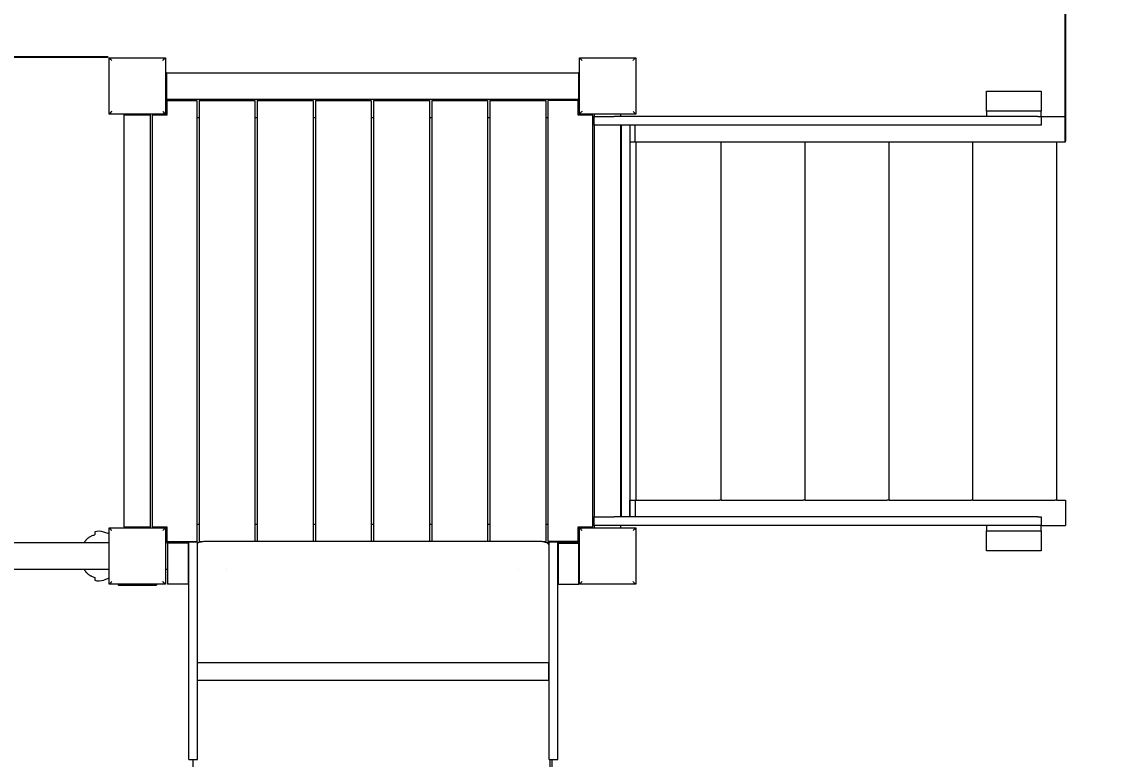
# Model space of a CAD drawing. Extents: x -5389 to 3365, y -5046 to 3378.
# Drawn here: x -597 to 1237, y -746 to 509 of the extents above; entities that cross this region are included whole.
import ezdxf

# ---------------------------------------------------------------- set-up
doc = ezdxf.new("R2010")
doc.units = 0
doc.header["$LTSCALE"] = 5
doc.header["$PDMODE"] = 33
doc.header["$PDSIZE"] = 20
doc.linetypes.add('HIDDEN', pattern=[0.375, 0.25, -0.125])
doc.layers.get('Defpoints').update_dxf_attribs({"linetype": 'CONTINUOUS'})
for name, color, linetype in [('LCPROD_FALLINGSPACE', 63, 'HIDDEN'), ('Lg_area', 4, 'CONTINUOUS'), ('Lg_dim', 7, 'CONTINUOUS'), ('Lg_prod', 40, 'CONTINUOUS')]:
    doc.layers.add(name, color=color, linetype=linetype)
doc.styles.add('LG1', font='arial.ttf', dxfattribs={"height": 185})
doc.styles.get("Standard").update_dxf_attribs({"font": 'SIMPLEX'})
doc.dimstyles.new('LG_DIM', dxfattribs={"dimtxt": 2.5, "dimasz": 2.5, "dimexe": 1.25, "dimexo": 0.625, "dimtad": 1, "dimdec": 4, "dimdsep": 46, "dimlunit": 6, "dimtxsty": 'STANDARD', "dimcen": 2.5, "dimadec": 0, "dimazin": 0, "dimtfac": 1, "dimtdec": 4, "dimtmove": 0, "dimatfit": 3, "dimfxl": 1, "dimtolj": 1, "dimtzin": 0, "dimarcsym": 0})

# ---------------------------------------------------------------- blocks, each defined once
blk = doc.blocks.new('*D4')
at = {"layer": 'Defpoints', "color": 0, "transparency": 16777216}
for p in [(421.5, 1922.5), (304.8, -4330.4), (3084.9, -4330.4)]:
    blk.add_point(p, dxfattribs=at)
at = {"layer": 'Lg_dim', "color": 0, "lineweight": -2, "transparency": 16777216}
for p, q in [((422.5, 1922.5), (3134.9, 1922.5)), ((3084.9, 1802.5), (3084.9, -1059.5)), ((3084.9, -4210.4), (3084.9, -1348.4)), ((305.8, -4330.4), (3134.9, -4330.4))]:
    blk.add_line(p, q, dxfattribs=at)
at = {"layer": 'Lg_dim', "color": 0, "transparency": 16777216}
for points in [[(3064.9, 1802.5), (3104.9, 1802.5), (3084.9, 1922.5)], [(3064.9, -4210.4), (3104.9, -4210.4), (3084.9, -4330.4)]]:
    blk.add_solid(points, dxfattribs=at)
at = {"layer": 'Lg_dim', "color": 4, "transparency": 16777216, "insert": (3084.9, -1204), "char_height": 185, "attachment_point": 5, "style": 'LG1'}
blk.add_mtext('\\A1;6250', dxfattribs=at)
blk = doc.blocks.new('*D5')
at = {"layer": 'Defpoints', "color": 0, "transparency": 16777216}
for p in [(2090.5, -400), (-4252.5, -415.2), (-4252.5, -4924.6)]:
    blk.add_point(p, dxfattribs=at)
at = {"layer": 'Lg_dim', "color": 0, "lineweight": -2, "transparency": 16777216}
for p, q in [((2090.5, -401), (2090.5, -4974.6)), ((-4252.5, -416.2), (-4252.5, -4974.6)), ((-4132.5, -4924.6), (-1540.5, -4924.6)), ((1970.5, -4924.6), (-887.7, -4924.6))]:
    blk.add_line(p, q, dxfattribs=at)
at = {"layer": 'Lg_dim', "color": 0, "transparency": 16777216}
for points in [[(-4132.5, -4904.6), (-4132.5, -4944.6), (-4252.5, -4924.6)], [(1970.5, -4904.6), (1970.5, -4944.6), (2090.5, -4924.6)]]:
    blk.add_solid(points, dxfattribs=at)
at = {"layer": 'Lg_dim', "color": 4, "transparency": 16777216, "insert": (-1214.1, -4924.6), "char_height": 185, "attachment_point": 5, "style": 'LG1'}
blk.add_mtext('\\A1;6340', dxfattribs=at)
blk = doc.blocks.new('*D6')
at = {"layer": 'Defpoints', "color": 0, "transparency": 16777216}
for p in [(-5109.2, 448.8), (-448.8, 448.8), (-286.8, -2447.3)]:
    blk.add_point(p, dxfattribs=at)
at = {"layer": 'Lg_dim', "color": 0, "lineweight": -2, "transparency": 16777216}
for p, q in [((-449.8, 448.8), (-5159.2, 448.8)), ((-5109.2, 328.8), (-5109.2, -854.8)), ((-5109.2, -2327.3), (-5109.2, -1143.7)), ((-287.8, -2447.3), (-5159.2, -2447.3))]:
    blk.add_line(p, q, dxfattribs=at)
at = {"layer": 'Lg_dim', "color": 0, "transparency": 16777216}
for points in [[(-5129.2, 328.8), (-5089.2, 328.8), (-5109.2, 448.8)], [(-5129.2, -2327.3), (-5089.2, -2327.3), (-5109.2, -2447.3)]]:
    blk.add_solid(points, dxfattribs=at)
at = {"layer": 'Lg_dim', "color": 4, "transparency": 16777216, "insert": (-5109.2, -999.3), "char_height": 185, "attachment_point": 5, "style": 'LG1'}
blk.add_mtext('\\A1;2900', dxfattribs=at)
blk = doc.blocks.new('*D7')
at = {"layer": 'Defpoints', "color": 0, "transparency": 16777216}
for p in [(1178.9, 2224.3), (1178.9, 305), (-2849.3, -381)]:
    blk.add_point(p, dxfattribs=at)
at = {"layer": 'Lg_dim', "color": 0, "lineweight": -2, "transparency": 16777216}
for p, q in [((-2849.3, -380), (-2849.3, 2274.3)), ((1178.9, 306), (1178.9, 2274.3)), ((-2729.3, 2224.3), (-1164.8, 2224.3)), ((1058.9, 2224.3), (-505.6, 2224.3))]:
    blk.add_line(p, q, dxfattribs=at)
at = {"layer": 'Lg_dim', "color": 0, "transparency": 16777216}
for points in [[(-2729.3, 2244.3), (-2729.3, 2204.3), (-2849.3, 2224.3)], [(1058.9, 2244.3), (1058.9, 2204.3), (1178.9, 2224.3)]]:
    blk.add_solid(points, dxfattribs=at)
at = {"layer": 'Lg_dim', "color": 4, "transparency": 16777216, "insert": (-835.2, 2224.3), "char_height": 185, "attachment_point": 5, "style": 'LG1'}
blk.add_mtext('\\A1;4030', dxfattribs=at)

msp = doc.modelspace()

# ---------------------------------------------------------------- linework, layer by layer
at = {"layer": 'LCPROD_FALLINGSPACE', "linetype": 'Continuous', "lineweight": 0}
msp.add_arc((1164.5, 400), 1500, 0, 90, dxfattribs=at)
at = {"layer": 'Lg_area', "linetype": 'Continuous', "lineweight": 0}
msp.add_arc((590.5, 400), 1500, 0, 85.6683, dxfattribs=at)
at = {"layer": 'Lg_prod', "linetype": 'Continuous', "lineweight": 0}
for p, q in [((-448, 352), (-448, 448)), ((-448, 448), (-352, 448)), ((-352, 448), (-352, 352)), ((352, 352), (352, 448)), ((352, 448), (448, 448)), ((448, 448), (448, 352)), ((-350.5, 422.5), (-352, 422.5)), ((-352, 422.5), (-352, 377.5)), ((-350.5, 422.5), (350.5, 422.5)), ((-350.5, 422.5), (-350.5, 377.5)), ((352, 422.5), (350.5, 422.5)), ((350.5, 422.5), (350.5, 377.5)), ((352, 377.5), (352, 422.5)), ((1044.9, 357), (1044.9, 391)), ((1044.9, 391), (1137.9, 391)), ((1137.9, 391), (1137.9, 357)), ((-352, 377.5), (-350.5, 377.5)), ((-351, 350), (-351, 377.5)), ((-350.5, 377.5), (350.5, 377.5)), ((-350, 375), (-350, 350)), ((-350, 375), (-299, 375)), ((-299, 375), (-299, -375)), ((-295, 375), (-200, 375)), ((-295, 375), (-295, -375)), ((-200, 375), (-200, -374.4)), ((-196, 375), (-101, 375)), ((-196, 375), (-196, -374.4)), ((-101, 375), (-101, -374.4)), ((-97, 375), (-2, 375)), ((-97, 375), (-97, -374.4)), ((-2, 375), (-2, -374.4)), ((2, 375), (97, 375)), ((2, 375), (2, -374.4)), ((97, 375), (97, -374.4)), ((101, 375), (196, 375)), ((101, 375), (101, -374.4)), ((196, 375), (196, -374.4)), ((200, 375), (295, 375)), ((200, 375), (200, -374.4)), ((295, 375), (295, -375)), ((299, -375), (299, 375)), ((350, 375), (299, 375)), ((350, 350), (350, 375)), ((350.5, 377.5), (352, 377.5)), ((351, 350), (351, 377.5)), ((-352, 352), (-448, 352)), ((-422.5, 352), (-422.5, 350.5)), ((-377.5, 352), (-422.5, 352)), ((-422.5, -350.5), (-422.5, 350.5)), ((-422.5, 350.5), (-377.5, 350.5)), ((-377.5, 350.5), (-377.5, 352)), ((-377.5, -350.5), (-377.5, 350.5)), ((-375, 350), (-375, -350)), ((-350, 350), (-375, 350)), ((375, 350), (350, 350)), ((448, 352), (352, 352)), ((375, -350), (375, 350)), ((377.5, 352), (377.5, 348)), ((422.5, 352), (377.5, 352)), ((422.5, 348), (422.5, 352)), ((1137.9, 357), (1044.9, 357)), ((1044.9, 357), (1044.9, 348)), ((1137.9, 348), (1137.9, 357)), ((-295, 345.6), (-299, 345.6)), ((-196, 345.6), (-200, 345.6)), ((-97, 345.6), (-101, 345.6)), ((2, 345.6), (-2, 345.6)), ((101, 345.6), (97, 345.6)), ((200, 345.6), (196, 345.6)), ((299, 345.6), (295, 345.6)), ((377.5, 333), (377.5, 348)), ((377.5, 348), (383.2, 348)), ((377.5, 333), (377.5, -333)), ((383.2, 333), (377.5, 333)), ((383.2, 348), (411.5, 348)), ((411.5, 333), (383.2, 333)), ((1131.9, 348), (411.5, 348)), ((1131.9, 333), (411.5, 333)), ((422.5, -333), (422.5, 333)), ((423, 333), (423, -333)), ((438, 333), (438, 305)), ((438, 333), (438, -333)), ((446.8, 305), (446.8, 333)), ((1131.9, 348), (1137.8, 348)), ((1137.9, 333), (1131.9, 333)), ((1137.8, 348), (1137.9, 348)), ((1137.9, 348), (1178.9, 348)), ((1137.9, 348), (1137.9, 333)), ((1178.9, 305), (1178.9, 348)), ((423, 305), (422.5, 305)), ((438, 305), (446.8, 305)), ((446.8, 305), (590.2, 305)), ((448.5, -305), (448.5, 305)), ((590.2, 305), (593.5, 305)), ((593.5, 305), (733, 305)), ((593.5, -305), (593.5, 305)), ((733, 305), (736.2, 305)), ((736.2, 305), (875.7, 305)), ((736.2, -305), (736.2, 305)), ((875.7, 305), (878.9, 305)), ((878.9, 305), (1018.4, 305)), ((878.9, -305), (878.9, 305)), ((1018.4, 305), (1021.7, 305)), ((1021.7, 305), (1161.1, 305)), ((1021.7, -305), (1021.7, 305)), ((1161.1, 305), (1164.4, 305)), ((1164.4, 305), (1178.9, 305)), ((1164.4, -305), (1164.4, 305)), ((423, -305), (422.5, -305)), ((438, -333), (438, -305)), ((438, -305), (446.8, -305)), ((446.8, -305), (590.2, -305)), ((446.8, -305), (446.8, -333)), ((593.5, -305), (590.2, -305)), ((593.5, -305), (733, -305)), ((736.2, -305), (733, -305)), ((736.2, -305), (875.7, -305)), ((878.9, -305), (875.7, -305)), ((878.9, -305), (1018.4, -305)), ((1021.7, -305), (1018.4, -305)), ((1021.7, -305), (1161.1, -305)), ((1164.4, -305), (1161.1, -305)), ((1164.4, -305), (1178.9, -305)), ((1178.9, -305), (1178.9, -348)), ((-299, -345.6), (-295, -345.6)), ((-200, -345.6), (-196, -345.6)), ((-101, -345.6), (-97, -345.6)), ((-2, -345.6), (2, -345.6)), ((97, -345.6), (101, -345.6)), ((196, -345.6), (200, -345.6)), ((295, -345.6), (299, -345.6)), ((377.5, -348), (377.5, -333)), ((377.5, -333), (383.2, -333)), ((377.5, -348), (377.5, -352)), ((383.2, -348), (377.5, -348)), ((383.2, -333), (411.5, -333)), ((411.5, -348), (383.2, -348)), ((1131.9, -333), (411.5, -333)), ((1131.9, -348), (411.5, -348)), ((422.5, -352), (422.5, -348)), ((1044.9, -348), (1044.9, -357)), ((1131.9, -333), (1137.9, -333)), ((1137.8, -348), (1131.9, -348)), ((1137.9, -348), (1137.8, -348)), ((1137.9, -333), (1137.9, -348)), ((1137.9, -348), (1178.9, -348)), ((1137.9, -357), (1137.9, -348)), ((-472.5, -358.8), (-472.5, -363.8)), ((-448, -362.3), (-457, -359.2)), ((-448, -448), (-448, -352)), ((-448, -352), (-352, -352)), ((-422.5, -350.5), (-422.5, -352)), ((-422.5, -350.5), (-377.5, -350.5)), ((-422.5, -352), (-377.5, -352)), ((-377.5, -352), (-377.5, -350.5)), ((-375, -350), (-350, -350)), ((-352, -352), (-352, -448)), ((-351, -350), (-351, -377.5)), ((-350, -350), (-350, -375)), ((350, -350), (375, -350)), ((350, -375), (350, -350)), ((351, -350), (351, -377.5)), ((352, -448), (352, -352)), ((352, -352), (448, -352)), ((377.5, -352), (422.5, -352)), ((448, -352), (448, -448)), ((1044.9, -357), (1137.9, -357)), ((1044.9, -391), (1044.9, -357)), ((1137.9, -357), (1137.9, -391)), ((-448, -377.5), (-2752, -377.5)), ((-448, -422.5), (-448, -377.5)), ((-312.4, -377.5), (-352, -377.5)), ((-352, -377.5), (-352, -422.5)), ((-350, -375), (-299, -375)), ((-348.7, -377.9), (-348.7, -447.9)), ((-313.7, -377.9), (-348.7, -377.9)), ((-313.7, -377.9), (-313.7, -447.9)), ((-312.4, -391), (-312.4, -376)), ((-312.4, -376), (-297.4, -376)), ((-297.4, -391), (-297.4, -376)), ((-297.2, -377.5), (-297.4, -377.5)), ((-295, -375), (-288.6, -375)), ((-280, -374.4), (280, -374.4)), ((288.6, -375), (295, -375)), ((300.5, -377.5), (297.2, -377.5)), ((350, -375), (299, -375)), ((300, -381.6), (300, -423)), ((300.5, -391), (300.5, -376)), ((300.5, -376), (315.5, -376)), ((315.5, -391), (315.5, -376)), ((352, -377.5), (315.5, -377.5)), ((316.3, -447.9), (316.3, -377.9)), ((316.3, -377.9), (351.3, -377.9)), ((351.3, -447.9), (351.3, -377.9)), ((352, -422.5), (352, -377.5)), ((-312.4, -686), (-312.4, -391)), ((-297.4, -686), (-297.4, -391)), ((300.5, -686), (300.5, -391)), ((315.5, -686), (315.5, -391)), ((1137.9, -391), (1044.9, -391)), ((-2752, -422.5), (-448, -422.5)), ((-472.5, -436.2), (-472.5, -441.2)), ((-448, -437.7), (-457, -440.8)), ((-352, -422.5), (-348.7, -422.5)), ((-313.7, -422.5), (-312.4, -422.5)), ((-248.3, -422.5), (-248.3, -422.5)), ((248.3, -422.5), (248.3, -422.5)), ((300, -422.5), (300.5, -422.5)), ((300, -423), (300, -469)), ((315.5, -422.5), (316.3, -422.5)), ((351.3, -422.5), (352, -422.5)), ((-352, -448), (-448, -448)), ((-432.5, -448), (-432.5, -449.5)), ((-432.5, -449.5), (-367.5, -449.5)), ((-367.5, -448), (-367.5, -449.5)), ((-313.7, -447.9), (-348.7, -447.9)), ((316.3, -447.9), (351.3, -447.9)), ((448, -448), (352, -448)), ((-297.4, -580.9), (300.3, -580.9)), ((300.3, -610.9), (300.3, -580.9)), ((-297.4, -610.9), (300.3, -610.9)), ((-312.4, -746), (-312.4, -686)), ((-297.4, -746), (-297.4, -686)), ((300.5, -746), (300.5, -686)), ((315.5, -746), (315.5, -686)), ((-312.4, -746), (-297.4, -746)), ((300.5, -746), (315.5, -746))]:
    msp.add_line(p, q, dxfattribs=at)
for centre, start, end in [((-465.4, -383.8), 71, 105.7753), ((-465.4, -416.2), 254.2247, 289)]:
    msp.add_arc(centre, 26, start, end, dxfattribs=at)
for centre, major_axis, start_param, end_param in [((-426.6, -387.7), (66.8, 11.6), 2.659657, 2.685459), ((-426.6, -412.3), (-66.8, 11.6), 0.456134, 0.481936)]:
    msp.add_ellipse(centre, major_axis=major_axis, ratio=0.701836, start_param=start_param, end_param=end_param, dxfattribs=at)
for points, knots in [([(-443.4, 443.4), (-443.4, 443.4), (-443.4, 443.4), (-443.9, 443.9), (-444.5, 444.5), (-446.1, 446.1), (-446.9, 446.9), (-447.8, 447.8), (-448, 448), (-448, 448)], [-0.054665, -0.054665, -0.054665, -0.054665, 0, 0, 2.886993, 2.886993, 9.76026, 9.76026, 14.748006, 14.748006, 14.748006, 14.748006]), ([(-356.6, 443.4), (-356.6, 443.4), (-356.6, 443.4), (-356.1, 443.9), (-355.5, 444.5), (-353.9, 446.1), (-353.1, 446.9), (-352.2, 447.8), (-352, 448), (-352, 448)], [-0.054665, -0.054665, -0.054665, -0.054665, 0, 0, 2.886993, 2.886993, 9.76026, 9.76026, 14.748006, 14.748006, 14.748006, 14.748006]), ([(356.6, 443.4), (356.6, 443.4), (356.6, 443.4), (356.1, 443.9), (355.5, 444.5), (353.9, 446.1), (353.1, 446.9), (352.2, 447.8), (352, 448), (352, 448)], [-0.054665, -0.054665, -0.054665, -0.054665, 0, 0, 2.886993, 2.886993, 9.76026, 9.76026, 14.748006, 14.748006, 14.748006, 14.748006]), ([(443.4, 443.4), (443.4, 443.4), (443.4, 443.4), (443.9, 443.9), (444.5, 444.5), (446.1, 446.1), (446.9, 446.9), (447.8, 447.8), (448, 448), (448, 448)], [-0.054665, -0.054665, -0.054665, -0.054665, 0, 0, 2.886993, 2.886993, 9.76026, 9.76026, 14.748006, 14.748006, 14.748006, 14.748006]), ([(-443.4, 356.6), (-443.4, 356.6), (-443.4, 356.6), (-443.9, 356.1), (-444.5, 355.5), (-446.1, 353.9), (-446.9, 353.1), (-447.8, 352.2), (-448, 352), (-448, 352)], [-0.054665, -0.054665, -0.054665, -0.054665, 0, 0, 2.886993, 2.886993, 9.76026, 9.76026, 14.748006, 14.748006, 14.748006, 14.748006]), ([(-352, 352), (-352, 352), (-352.2, 352.2), (-353.1, 353.1), (-353.9, 353.9), (-355.5, 355.5), (-356.1, 356.1), (-356.6, 356.6), (-356.6, 356.6), (-356.6, 356.6)], [20.558259, 20.558259, 20.558259, 20.558259, 24.227592, 24.227592, 29.284044, 29.284044, 31.407917, 31.407917, 31.448132, 31.448132, 31.448132, 31.448132]), ([(356.6, 356.6), (356.6, 356.6), (356.6, 356.6), (356.1, 356.1), (355.5, 355.5), (353.9, 353.9), (353.1, 353.1), (352.2, 352.2), (352, 352), (352, 352)], [-0.054665, -0.054665, -0.054665, -0.054665, 0, 0, 2.886993, 2.886993, 9.76026, 9.76026, 14.748006, 14.748006, 14.748006, 14.748006]), ([(448, 352), (448, 352), (447.8, 352.2), (446.9, 353.1), (446.1, 353.9), (444.5, 355.5), (443.9, 356.1), (443.4, 356.6), (443.4, 356.6), (443.4, 356.6)], [20.558259, 20.558259, 20.558259, 20.558259, 24.227592, 24.227592, 29.284044, 29.284044, 31.407917, 31.407917, 31.448132, 31.448132, 31.448132, 31.448132]), ([(-489.6, -376.3), (-488.9, -374.9), (-488, -373.5), (-486.6, -372), (-486.3, -371.6), (-485.7, -371), (-485.4, -370.7), (-484.4, -369.8), (-483.7, -369.2), (-482.2, -368.2), (-481.4, -367.7), (-480.2, -366.9), (-479.8, -366.7), (-479, -366.3), (-478.5, -366), (-476.3, -365), (-474.5, -364.3), (-472.5, -363.8)], [0.00000056, 0.00000056, 0.00000056, 0.00000056, 0.00599976, 0.00599976, 0.00749957, 0.00749957, 0.00899937, 0.00899937, 0.01199897, 0.01199897, 0.01499857, 0.01499857, 0.01649837, 0.01649837, 0.01799817, 0.01799817, 0.02399737, 0.02399737, 0.02399737, 0.02399737]), ([(-443.4, -356.6), (-443.4, -356.6), (-443.4, -356.6), (-443.9, -356.1), (-444.5, -355.5), (-446.1, -353.9), (-446.9, -353.1), (-447.8, -352.2), (-448, -352), (-448, -352)], [-0.054665, -0.054665, -0.054665, -0.054665, 0, 0, 2.886993, 2.886993, 9.76026, 9.76026, 14.748006, 14.748006, 14.748006, 14.748006]), ([(-356.6, -356.6), (-356.6, -356.6), (-356.6, -356.6), (-356.1, -356.1), (-355.5, -355.5), (-353.9, -353.9), (-353.1, -353.1), (-352.2, -352.2), (-352, -352), (-352, -352)], [-0.054665, -0.054665, -0.054665, -0.054665, 0, 0, 2.886993, 2.886993, 9.76026, 9.76026, 14.748006, 14.748006, 14.748006, 14.748006]), ([(356.6, -356.6), (356.6, -356.6), (356.6, -356.6), (356.1, -356.1), (355.5, -355.5), (353.9, -353.9), (353.1, -353.1), (352.2, -352.2), (352, -352), (352, -352)], [-0.054665, -0.054665, -0.054665, -0.054665, 0, 0, 2.886993, 2.886993, 9.76026, 9.76026, 14.748006, 14.748006, 14.748006, 14.748006]), ([(443.4, -356.6), (443.4, -356.6), (443.4, -356.6), (443.9, -356.1), (444.5, -355.5), (446.1, -353.9), (446.9, -353.1), (447.8, -352.2), (448, -352), (448, -352)], [-0.054665, -0.054665, -0.054665, -0.054665, 0, 0, 2.886993, 2.886993, 9.76026, 9.76026, 14.748006, 14.748006, 14.748006, 14.748006]), ([(-486.7, -372.1), (-486.7, -372.1), (-486.8, -372.2), (-488, -373.5), (-488.9, -374.9), (-489.6, -376.3)], [0.017683201, 0.017683201, 0.017683201, 0.017683201, 0.018003575, 0.018003575, 0.024004698, 0.024004698, 0.024004698, 0.024004698]), ([(-487.4, -372.9), (-487.2, -372.7), (-487, -372.5), (-486.6, -372), (-486.3, -371.6), (-485.7, -371), (-485.4, -370.7), (-484.9, -370.3), (-484.7, -370.1), (-484.5, -370)], [0.00495113, 0.00495113, 0.00495113, 0.00495113, 0.005999765, 0.005999765, 0.007499565, 0.007499565, 0.008999366, 0.008999366, 0.009725422, 0.009725422, 0.009725422, 0.009725422]), ([(-487.4, -372.9), (-487.2, -372.7), (-487, -372.5), (-486.6, -372), (-486.3, -371.6), (-485.7, -371), (-485.4, -370.7), (-484.9, -370.3), (-484.7, -370.1), (-484.5, -370)], [0.00495113, 0.00495113, 0.00495113, 0.00495113, 0.005999765, 0.005999765, 0.007499565, 0.007499565, 0.008999366, 0.008999366, 0.009725422, 0.009725422, 0.009725422, 0.009725422]), ([(-487.4, -372.9), (-487.2, -372.7), (-487, -372.5), (-486.6, -372), (-486.3, -371.6), (-485.7, -371), (-485.4, -370.7), (-484.9, -370.3), (-484.7, -370.1), (-484.5, -370)], [0.00495113, 0.00495113, 0.00495113, 0.00495113, 0.005999765, 0.005999765, 0.007499565, 0.007499565, 0.008999366, 0.008999366, 0.009725422, 0.009725422, 0.009725422, 0.009725422]), ([(-487.4, -372.9), (-487.2, -372.7), (-487, -372.5), (-486.6, -372), (-486.3, -371.6), (-485.7, -371), (-485.4, -370.7), (-484.9, -370.3), (-484.7, -370.1), (-484.5, -370)], [0.00495113, 0.00495113, 0.00495113, 0.00495113, 0.005999765, 0.005999765, 0.007499565, 0.007499565, 0.008999366, 0.008999366, 0.009725422, 0.009725422, 0.009725422, 0.009725422]), ([(-297.4, -377.7), (-297.3, -377.6), (-297.3, -377.5), (-296.4, -377.1), (-295.6, -376.7), (-293.8, -376.1), (-292.7, -375.8), (-290.5, -375.3), (-289.3, -375.1), (-286.8, -374.8), (-285.6, -374.6), (-283, -374.5), (-281.7, -374.4), (-280.3, -374.4), (-280.1, -374.4), (-280, -374.4)], [8.414848, 8.414848, 8.414848, 8.414848, 8.990734, 8.990734, 13.24244, 13.24244, 17.674197, 17.674197, 21.832032, 21.832032, 25.820137, 25.820137, 29.721296, 29.721296, 30.126345, 30.126345, 30.126345, 30.126345]), ([(280, -374.4), (281.3, -374.4), (282.6, -374.5), (285.1, -374.6), (286.3, -374.7), (288.7, -375), (289.8, -375.2), (291.9, -375.6), (292.9, -375.8), (294.8, -376.4), (295.6, -376.7), (297.2, -377.5), (297.9, -377.9), (299.1, -379), (299.6, -379.7), (299.9, -380.9), (300, -381.2), (300, -381.6)], [0, 0, 0, 0, 3.823757, 3.823757, 7.68223, 7.68223, 11.574071, 11.574071, 15.539423, 15.539423, 19.637649, 19.637649, 23.972292, 23.972292, 28.363196, 28.363196, 30.119863, 30.119863, 30.119863, 30.119863]), ([(-486.7, -427.9), (-486.7, -427.9), (-486.8, -427.8), (-488, -426.5), (-488.9, -425.1), (-489.6, -423.7)], [0.017683201, 0.017683201, 0.017683201, 0.017683201, 0.018003575, 0.018003575, 0.024004698, 0.024004698, 0.024004698, 0.024004698]), ([(-489.6, -423.7), (-488.9, -425.1), (-488, -426.5), (-486.6, -428), (-486.3, -428.4), (-485.7, -429), (-485.4, -429.3), (-484.4, -430.2), (-483.7, -430.8), (-482.2, -431.8), (-481.4, -432.3), (-480.2, -433.1), (-479.8, -433.3), (-479, -433.7), (-478.5, -434), (-476.3, -435), (-474.5, -435.7), (-472.5, -436.2)], [0.00000056, 0.00000056, 0.00000056, 0.00000056, 0.00599976, 0.00599976, 0.00749957, 0.00749957, 0.00899937, 0.00899937, 0.01199897, 0.01199897, 0.01499857, 0.01499857, 0.01649837, 0.01649837, 0.01799817, 0.01799817, 0.02399737, 0.02399737, 0.02399737, 0.02399737]), ([(-487.4, -427.1), (-487.2, -427.3), (-487, -427.5), (-486.6, -428), (-486.3, -428.4), (-485.7, -429), (-485.4, -429.3), (-484.9, -429.7), (-484.7, -429.9), (-484.5, -430)], [0.00495113, 0.00495113, 0.00495113, 0.00495113, 0.005999765, 0.005999765, 0.007499565, 0.007499565, 0.008999366, 0.008999366, 0.009725422, 0.009725422, 0.009725422, 0.009725422]), ([(-487.4, -427.1), (-487.2, -427.3), (-487, -427.5), (-486.6, -428), (-486.3, -428.4), (-485.7, -429), (-485.4, -429.3), (-484.9, -429.7), (-484.7, -429.9), (-484.5, -430)], [0.00495113, 0.00495113, 0.00495113, 0.00495113, 0.005999765, 0.005999765, 0.007499565, 0.007499565, 0.008999366, 0.008999366, 0.009725422, 0.009725422, 0.009725422, 0.009725422]), ([(-487.4, -427.1), (-487.2, -427.3), (-487, -427.5), (-486.6, -428), (-486.3, -428.4), (-485.7, -429), (-485.4, -429.3), (-484.9, -429.7), (-484.7, -429.9), (-484.5, -430)], [0.00495113, 0.00495113, 0.00495113, 0.00495113, 0.005999765, 0.005999765, 0.007499565, 0.007499565, 0.008999366, 0.008999366, 0.009725422, 0.009725422, 0.009725422, 0.009725422]), ([(-487.4, -427.1), (-487.2, -427.3), (-487, -427.5), (-486.6, -428), (-486.3, -428.4), (-485.7, -429), (-485.4, -429.3), (-484.9, -429.7), (-484.7, -429.9), (-484.5, -430)], [0.00495113, 0.00495113, 0.00495113, 0.00495113, 0.005999765, 0.005999765, 0.007499565, 0.007499565, 0.008999366, 0.008999366, 0.009725422, 0.009725422, 0.009725422, 0.009725422]), ([(-443.4, -443.4), (-443.4, -443.4), (-443.4, -443.4), (-443.9, -443.9), (-444.5, -444.5), (-446.1, -446.1), (-446.9, -446.9), (-447.8, -447.8), (-448, -448), (-448, -448)], [-0.054665, -0.054665, -0.054665, -0.054665, 0, 0, 2.886993, 2.886993, 9.76026, 9.76026, 14.748006, 14.748006, 14.748006, 14.748006]), ([(-352, -448), (-352, -448), (-352.2, -447.8), (-353.1, -446.9), (-353.9, -446.1), (-355.5, -444.5), (-356.1, -443.9), (-356.6, -443.4), (-356.6, -443.4), (-356.6, -443.4)], [20.558259, 20.558259, 20.558259, 20.558259, 24.227592, 24.227592, 29.284044, 29.284044, 31.407917, 31.407917, 31.448132, 31.448132, 31.448132, 31.448132]), ([(356.6, -443.4), (356.6, -443.4), (356.6, -443.4), (356.1, -443.9), (355.5, -444.5), (353.9, -446.1), (353.1, -446.9), (352.2, -447.8), (352, -448), (352, -448)], [-0.054665, -0.054665, -0.054665, -0.054665, 0, 0, 2.886993, 2.886993, 9.76026, 9.76026, 14.748006, 14.748006, 14.748006, 14.748006]), ([(448, -448), (448, -448), (447.8, -447.8), (446.9, -446.9), (446.1, -446.1), (444.5, -444.5), (443.9, -443.9), (443.4, -443.4), (443.4, -443.4), (443.4, -443.4)], [20.558259, 20.558259, 20.558259, 20.558259, 24.227592, 24.227592, 29.284044, 29.284044, 31.407917, 31.407917, 31.448132, 31.448132, 31.448132, 31.448132]), ([(300, -612.1), (300, -612.4), (300, -612.8), (300.1, -613.5), (300.2, -613.8), (300.3, -614.5), (300.4, -614.9), (300.5, -615.2)], [0, 0, 0, 0, 1.076051, 1.076051, 2.139707, 2.139707, 3.173736, 3.173736, 3.173736, 3.173736]), ([(-304.9, -923.1), (-304.9, -920.5), (-304.9, -917.9), (-304.9, -910.7), (-304.9, -906.1), (-304.9, -896.9), (-304.9, -892.4), (-304.9, -883.3), (-304.9, -878.6), (-304.9, -869.2), (-304.9, -864.4), (-304.9, -854.8), (-304.9, -849.9), (-304.9, -840), (-304.9, -835), (-304.9, -825), (-304.9, -819.9), (-304.9, -809.7), (-304.9, -804.5), (-305, -794.2), (-305, -789), (-305, -778.5), (-305, -773.3), (-305, -762.7), (-305, -757.4), (-305, -750.1), (-305, -748.1), (-305, -746)], [0, 0, 0, 0, 10.00077, 10.00077, 26.89382, 26.89382, 42.830355, 42.830355, 58.766504, 58.766504, 74.695157, 74.695157, 90.630031, 90.630031, 106.56902, 106.56902, 122.492103, 122.492103, 138.417758, 138.417758, 154.353704, 154.353704, 170.27988, 170.27988, 186.202567, 186.202567, 192.331574, 192.331574, 192.331574, 192.331574]), ([(302.3, -924.7), (302.3, -924.2), (302.3, -923.8), (302.3, -922.9), (302.3, -922.5), (302.3, -921.2), (302.3, -920.3), (302.3, -917.7), (302.3, -915.9), (302.3, -910.6), (302.3, -906.9), (302.3, -895.9), (302.3, -888.4), (302.4, -865.1), (302.4, -849), (302.4, -815.6), (302.4, -798.4), (302.4, -772.3), (302.4, -763.5), (302.4, -751.8), (302.4, -748.9), (302.4, -746)], [0, 0, 0, 0, 0.0016543, 0.0016543, 0.0033086, 0.0033086, 0.0066171, 0.0066171, 0.0132343, 0.0132343, 0.0264686, 0.0264686, 0.0529372, 0.0529372, 0.1058743, 0.1058743, 0.1588115, 0.1588115, 0.1852801, 0.1852801, 0.19402, 0.19402, 0.19402, 0.19402]), ([(305, -746), (305, -748.6), (305, -751.2), (305, -759.1), (305, -764.4), (305, -775), (305, -780.2), (305, -790.7), (305, -795.9), (304.9, -806.2), (304.9, -811.3), (304.9, -821.5), (304.9, -826.6), (304.9, -836.6), (304.9, -841.6), (304.9, -851.5), (304.9, -856.3), (304.9, -866), (304.9, -870.7), (304.9, -880.1), (304.9, -884.7), (304.9, -893.9), (304.9, -898.4), (304.9, -907.2), (304.9, -911.5), (304.9, -918.3), (304.9, -920.7), (304.9, -923.1)], [17.731225, 17.731225, 17.731225, 17.731225, 25.571564, 25.571564, 41.496307, 41.496307, 57.421735, 57.421735, 73.343115, 73.343115, 89.271284, 89.271284, 105.207085, 105.207085, 121.130486, 121.130486, 137.056031, 137.056031, 152.995535, 152.995535, 168.928811, 168.928811, 184.858794, 184.858794, 200.794607, 200.794607, 210.062978, 210.062978, 210.062978, 210.062978])]:
    msp.add_open_spline(points, degree=3, knots=knots, dxfattribs=at)
for points in [[(-481, -367.4), (-481, -367.4), (-480.9, -367.3), (-480.8, -367.3)], [(-481, -367.4), (-481, -367.4), (-480.9, -367.3), (-480.8, -367.3)], [(-481, -367.4), (-481, -367.4), (-480.9, -367.3), (-480.8, -367.3)], [(-481, -367.4), (-481, -367.4), (-480.9, -367.3), (-480.8, -367.3)], [(-481, -432.6), (-481, -432.6), (-480.9, -432.7), (-480.8, -432.7)], [(-481, -432.6), (-481, -432.6), (-480.9, -432.7), (-480.8, -432.7)], [(-481, -432.6), (-481, -432.6), (-480.9, -432.7), (-480.8, -432.7)], [(-481, -432.6), (-481, -432.6), (-480.9, -432.7), (-480.8, -432.7)], [(300, -469), (300, -506.3), (300, -543.6), (300, -580.9)], [(300, -610.9), (300, -619.5), (300, -628.1), (300, -636.7)]]:
    msp.add_open_spline(points, degree=3, dxfattribs=at)

# ---------------------------------------------------------------- dimensions: what is measured, and where the dimension line sits
at = {"layer": 'Lg_dim'}
dim = msp.add_linear_dim(base=(1178.9, 2224.3), p1=(-2849.3, -381), p2=(1178.9, 305), dimstyle='LG_DIM', override={"dimtxt": 185, "dimasz": 120, "dimexe": 50, "dimexo": 1, "dimgap": 50, "dimtad": 0, "dimtih": 1, "dimtoh": 1, "dimdec": 0, "dimrnd": 10, "dimlunit": 2, "dimtxsty": 'LG1', "dimclrt": 4, "dimadec": 4, "dimtdec": 0}, dxfattribs=at)
dim.commit()
dim.dimension.update_dxf_attribs({"geometry": '*D7', "text_midpoint": (-835.2, 2224.3)})
for base, p1, p2, picture, middle in [((3084.9, -4330.4), (421.5, 1922.5), (304.8, -4330.4), '*D4', (3084.9, -1204)), ((-5109.2, 448.8), (-286.8, -2447.3), (-448.8, 448.8), '*D6', (-5109.2, -999.3))]:
    dim = msp.add_linear_dim(base=base, p1=p1, p2=p2, angle=90, dimstyle='LG_DIM', override={"dimtxt": 185, "dimasz": 120, "dimexe": 50, "dimexo": 1, "dimgap": 50, "dimtad": 0, "dimtih": 1, "dimtoh": 1, "dimdec": 0, "dimrnd": 10, "dimlunit": 2, "dimtxsty": 'LG1', "dimclrt": 4, "dimadec": 4, "dimtdec": 0}, dxfattribs=at)
    dim.commit()
    dim.dimension.update_dxf_attribs({"geometry": picture, "text_midpoint": middle})
dim = msp.add_linear_dim(base=(-4252.5, -4924.6), p1=(2090.5, -400), p2=(-4252.5, -415.2), dimstyle='LG_DIM', override={"dimtxt": 185, "dimasz": 120, "dimexe": 50, "dimexo": 1, "dimgap": 50, "dimtad": 0, "dimtih": 1, "dimtoh": 1, "dimdec": 0, "dimrnd": 10, "dimlunit": 2, "dimtxsty": 'LG1', "dimclrt": 4, "dimadec": 4, "dimtdec": 0}, dxfattribs=at)
dim.commit()
dim.dimension.update_dxf_attribs({"geometry": '*D5', "text_midpoint": (-1214.1, -4924.6), "dimtype": 160})

doc.saveas('drawing.dxf')
